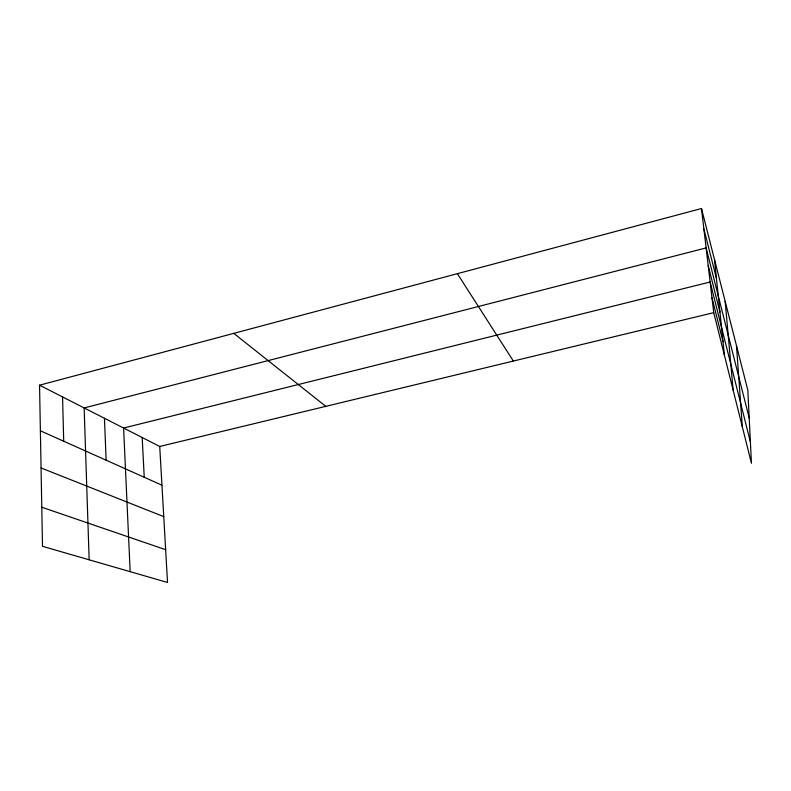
<?xml version="1.0" encoding="UTF-8"?>
<svg xmlns="http://www.w3.org/2000/svg" width="791" height="791" viewBox="0 0 791 791"><rect width="100%" height="100%" fill="white"/><g stroke="black" fill="none" stroke-linecap="round" stroke-linejoin="round"><path stroke-width="1.19" d="M39.55 385.197L159.723 446.46L167.524 582.473L42.496 546.314L39.55 385.197L701.479 208.527L747.821 390.141L751.45 463.289L713.749 312.653L701.479 208.527M159.723 446.46L713.749 312.653M41.785 507.229L165.645 549.696M41.063 467.956L163.747 516.622M40.381 430.779L161.947 485.18M233.77 333.357L325.793 406.347M457.386 273.676L513.339 361.052M703.881 228.955L716.448 278.383M749.206 418.014L706.116 247.909L84.153 407.938L89.156 559.81M708.192 265.549L719.939 312.079M750.392 441.942L710.14 282.001L123.594 428.04L130.169 571.666M711.999 297.841L723.023 341.742M714.491 259.537L724.427 355.327M725.159 301.351L733.138 390.101M736.49 345.736L742.314 426.794M142.182 437.522L144.239 477.26M104.461 418.291L106.123 460.194M62.558 396.924L63.705 441.21"/></g></svg>
